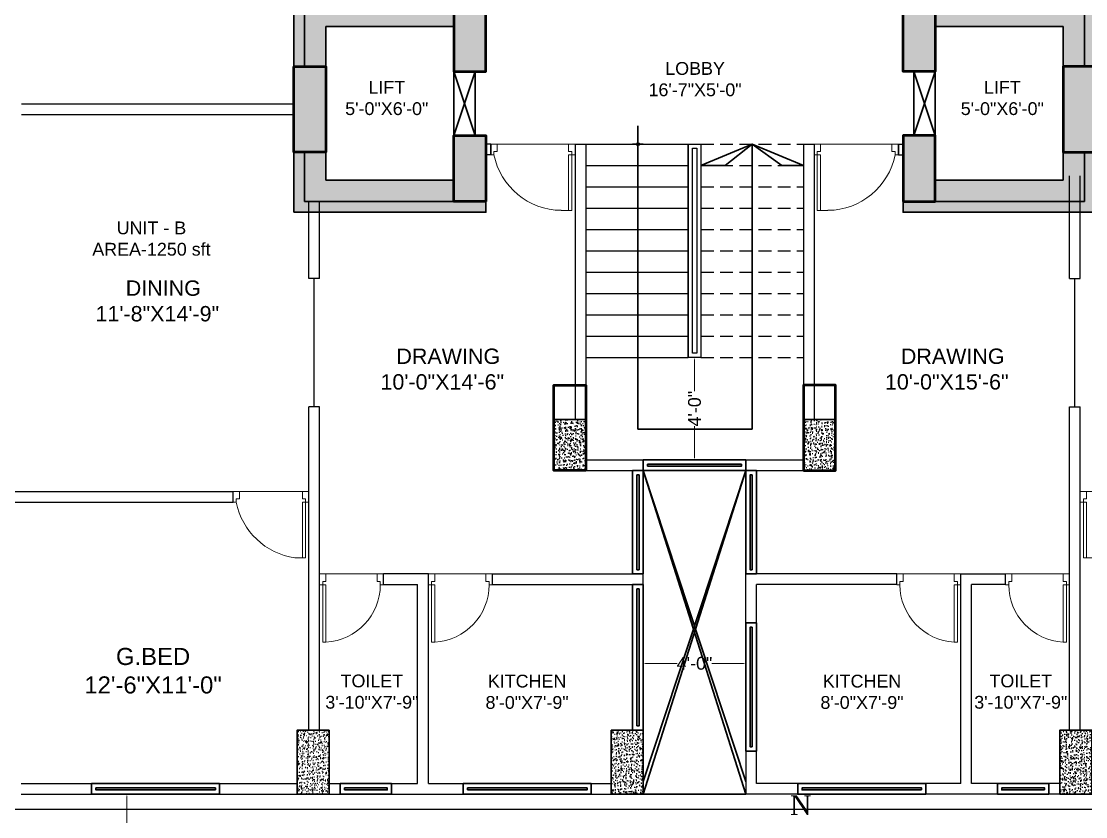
# Model space of a CAD drawing. Header units: inches. Extents: x -3571 to 5466, y -4496 to 5188.
# Drawn here: x 1266.2 to 1764.9, y 1684.4 to 2057 of the extents above; entities that cross this region are included whole.
import ezdxf

# ---------------------------------------------------------------- set-up
doc = ezdxf.new("R2010")
doc.units = ezdxf.units.IN
doc.header["$MEASUREMENT"] = 0
doc.linetypes.add('DASHED', pattern=[0.75, 0.5, -0.25])
for name, color, linetype, lineweight in [('CLOUMN', 10, 'Continuous', 30), ('COLUMN', 1, 'Continuous', 50), ('DOOR', 13, 'Continuous', 20), ('P.Text', 6, 'Continuous', 5), ('text', 7, 'Continuous', 5), ('wall', 250, 'Continuous', 30), ('WALL (I)', 7, 'Continuous', 30), ('WALL 0.30', 3, 'Continuous', 30), ('WIN', 132, 'Continuous', 9)]:
    doc.layers.add(name, color=color, linetype=linetype, lineweight=lineweight)
doc.layers.add('HATCH LIGHT', color=7, linetype='Continuous', lineweight=25, true_color=0x939c9f)
doc.styles.add('1-2', font='arial.ttf')
doc.styles.add('a', font='times.ttf', dxfattribs={"height": 1})
doc.styles.add('arial narrow', font='ARIALN.TTF')
doc.styles.add('DIM', font='arial.ttf', dxfattribs={"width": 0.9, "height": 7})
doc.linetypes.add('ZIGZAG', pattern='A,0.0001,-0.2,[131,ltypeshp.shx,S=0.2,R=0,X=-0.2,Y=0],-0.4,[131,ltypeshp.shx,S=0.2,R=180,X=0.2,Y=0],-0.2', length=0.8001)
doc.dimstyles.new('STANDARD$0', dxfattribs={"dimscale": 0, "dimtxt": 10, "dimasz": 8, "dimexe": 6, "dimexo": 8, "dimgap": 3, "dimtad": 1, "dimdec": 0, "dimzin": 3, "dimdsep": 46, "dimlunit": 4, "dimtxsty": 'DIM', "dimblk": 'DOTSMALL', "dimcen": 0, "dimclrd": 6, "dimclre": 6, "dimclrt": 256, "dimadec": 0, "dimazin": 0, "dimtfac": 1, "dimtdec": 0, "dimtofl": 0, "dimtmove": 2, "dimatfit": 0, "dimldrblk": 'DOTSMALL', "dimfxl": 1, "dimtolj": 1, "dimtzin": 0, "dimarcsym": 0})
pattern_1 = [(50, (-45917.3442, -66499.9745), (3.44284888, -0.30121025), [0.36, -3.96]), (355, (-45917.3442, -66499.9745), (-0.6660064, 3.61052224), [0.288, -3.168]), (100.4514445, (-45917.0573, -66499.9996), (2.77684246, 3.30931196), [0.30595292, -3.36548214]), (46.1842, (-45917.3442, -66499.0145), (5.12275839, -0.79449255), [0.54, -5.94]), (96.6356355, (-45916.9173, -66499.0807), (4.48637734, 4.67576928), [0.45892964, -5.04822605]), (351.184164, (-45917.344, -66499.0145), (4.48637734, 4.67576928), [0.432, -4.752]), (21, (-45916.8642, -66499.2545), (2.86515385, -1.93257068), [0.36, -3.96]), (326, (-45916.8642, -66499.2545), (1.1679136, 3.48072022), [0.288, -3.168]), (71.4514447, (-45916.6255, -66499.4155), (4.03306741, 1.54814953), [0.30595291, -3.36548214]), (37.5, (-45917.3442, -66499.9745), (0.058367306, 1.597890498), [0, -3.1296, 0, -3.216, 0, -3.18]), (7.5, (-45917.3442, -66499.9745), (1.26273378, 1.893176217), [0, -1.8336, 0, -3.0576, 0, -1.212]), (327.5, (-45918.4146, -66499.9745), (2.562347694, -0.108263384), [0, -1.2, 0, -3.744, 0, -4.968]), (317.5, (-45918.8946, -66499.9745), (2.79929361, 0.480503915), [0, -1.56, 0, -2.4864, 0, -3.528])]

# ---------------------------------------------------------------- blocks, each defined once
blk = doc.blocks.new('*D44')
at = {"layer": 'Defpoints', "color": 0, "ltscale": 2}
for p in [(1315.67, 1694.89), (1315.67, 1694.89), (1315.67, 1634.63)]:
    blk.add_point(p, dxfattribs=at)
at = {"layer": 'wall', "color": 7, "lineweight": 15, "ltscale": 2}
for p, q in [((1315.67, 1693.89), (1315.67, 1680.8)), ((1315.67, 1635.63), (1315.67, 1648.72))]:
    blk.add_line(p, q, dxfattribs=at)
at = {"layer": 'wall', "color": 7, "ltscale": 2}
for points in [[(1315.5, 1693.89), (1315.83, 1693.89), (1315.67, 1694.89)], [(1315.5, 1635.63), (1315.83, 1635.63), (1315.67, 1634.63)]]:
    blk.add_solid(points, dxfattribs=at)
at = {"layer": 'wall', "color": 7, "lineweight": 25, "ltscale": 2, "insert": (1315.67, 1664.76), "char_height": 12, "attachment_point": 5, "rotation": 90, "style": '1-2'}
blk.add_mtext('\\A1;5\'-0"', dxfattribs=at)
blk = doc.blocks.new('*D55')
at = {"layer": 'Defpoints', "color": 0, "ltscale": 2}
for p in [(1557.61, 1756.2), (1605.61, 1756.2), (1605.61, 1756.2)]:
    blk.add_point(p, dxfattribs=at)
at = {"layer": 'wall', "color": 7, "lineweight": 15, "ltscale": 2}
for p, q in [((1557.61, 1756.2), (1557.61, 1756.2)), ((1558.61, 1756.2), (1573.42, 1756.2)), ((1604.61, 1756.2), (1589.79, 1756.2))]:
    blk.add_line(p, q, dxfattribs=at)
at = {"layer": 'wall', "color": 7, "ltscale": 2}
for points in [[(1558.61, 1756.37), (1558.61, 1756.04), (1557.61, 1756.2)], [(1604.61, 1756.37), (1604.61, 1756.04), (1605.61, 1756.2)]]:
    blk.add_solid(points, dxfattribs=at)
at = {"layer": 'wall', "color": 7, "lineweight": 25, "ltscale": 2, "insert": (1581.61, 1756.2), "char_height": 6, "attachment_point": 5, "style": '1-2'}
blk.add_mtext('\\A1;4\'-0"', dxfattribs=at)
blk = doc.blocks.new('d40')
at = {"layer": 'DOOR'}
for p, q in [((66129.59, 28438.54), (66124.59, 28438.54)), ((66128.09, 28412.47), (66128.09, 28438.54)), ((66129.59, 28412.47), (66129.59, 28438.54)), ((66091.59, 28412.47), (66093.09, 28412.47)), ((66128.09, 28412.47), (66129.59, 28412.47)), ((66131.09, 28412.47), (66129.59, 28412.47)), ((66091.59, 28407.47), (66094.59, 28407.47)), ((66093.09, 28410.97), (66094.59, 28410.97)), ((66129.59, 28410.97), (66128.09, 28410.97)), ((66131.09, 28407.47), (66128.09, 28407.47))]:
    blk.add_line(p, q, dxfattribs=at)
for points in [[(66093.09, 28410.97), (66093.09, 28412.47)], [(66129.59, 28410.97), (66129.59, 28412.47)], [(66094.59, 28407.47), (66094.59, 28410.97)], [(66128.09, 28407.47), (66128.09, 28410.97)]]:
    blk.add_lwpolyline(points, dxfattribs=at)
blk.add_arc((66124.92, 28406.07), 32.47, 90.5874, 168.6309, dxfattribs=at)
blk = doc.blocks.new('*D87')
at = {"layer": 'Defpoints', "color": 0, "ltscale": 2}
for p in [(1581.61, 1899.52), (1581.61, 1851.52), (1581.61, 1851.52)]:
    blk.add_point(p, dxfattribs=at)
at = {"layer": 'wall', "color": 7, "lineweight": 15, "ltscale": 2}
for p, q in [((1581.61, 1899.52), (1581.61, 1899.52)), ((1581.61, 1898.52), (1581.61, 1883.71)), ((1581.61, 1852.52), (1581.61, 1867.34)), ((1581.61, 1851.52), (1581.61, 1851.52))]:
    blk.add_line(p, q, dxfattribs=at)
at = {"layer": 'wall', "color": 7, "ltscale": 2}
for points in [[(1581.44, 1898.52), (1581.77, 1898.52), (1581.61, 1899.52)], [(1581.44, 1852.52), (1581.77, 1852.52), (1581.61, 1851.52)]]:
    blk.add_solid(points, dxfattribs=at)
at = {"layer": 'wall', "color": 7, "lineweight": 25, "ltscale": 2, "insert": (1581.61, 1875.52), "char_height": 6, "attachment_point": 5, "rotation": 90, "style": '1-2'}
blk.add_mtext('\\A1;4\'-0"', dxfattribs=at)
blk = doc.blocks.new('d 36')
at = {"layer": 'DOOR'}
for p, q in [((114513.84, 20341.86), (114508.84, 20341.86)), ((114512.34, 20315.79), (114512.34, 20341.86)), ((114513.84, 20315.79), (114513.84, 20341.86)), ((114479.84, 20315.79), (114481.34, 20315.79)), ((114481.34, 20314.29), (114482.84, 20314.29)), ((114512.34, 20315.79), (114513.84, 20315.79)), ((114513.84, 20314.29), (114512.34, 20314.29)), ((114515.34, 20315.79), (114513.84, 20315.79)), ((114479.84, 20310.79), (114482.84, 20310.79)), ((114482.84, 20310.79), (114512.34, 20310.79)), ((114515.34, 20310.79), (114512.34, 20310.79))]:
    blk.add_line(p, q, dxfattribs=at)
for points in [[(114481.34, 20314.29), (114481.34, 20315.79)], [(114482.84, 20310.79), (114482.84, 20314.29)], [(114512.34, 20310.79), (114512.34, 20314.29)], [(114513.84, 20314.29), (114513.84, 20315.79)]]:
    blk.add_lwpolyline(points, dxfattribs=at)
blk.add_arc((114513.35, 20309.56), 32.61, 97.9478, 168.9886, dxfattribs=at)
blk = doc.blocks.new('D2')
at = {"layer": 'DOOR', "linetype": 'ByBlock'}
for p, q in [((-5, 0), (-5, -1.5)), ((0, 0), (0, -3)), ((-3.5, -1.5), (-3.5, -3)), ((-31.96, -27), (-31.96, -28.5)), ((-5, -27), (-31.96, -27)), ((-5, -28.5), (-31.96, -28.5)), ((-5, -27), (-5, -28.5)), ((-5, -30), (-5, -28.5)), ((-3.5, -28.5), (-3.5, -27)), ((0, -30), (0, -27))]:
    blk.add_line(p, q, dxfattribs=at)
for points in [[(-3.5, -1.5), (-5, -1.5)], [(0, -3), (-3.5, -3)], [(-3.5, -28.5), (-5, -28.5)], [(0, -27), (-3.5, -27)]]:
    blk.add_lwpolyline(points, dxfattribs=at)
blk.add_arc((-5, -28.5), 27, 90, 176.8153, dxfattribs=at)
blk = doc.blocks.new('DOOOO')
at = {"layer": 'DOOR'}
blk.add_line((103921.78, 4820.01), (103945.78, 4820.01), dxfattribs=at)
at = {"layer": 'DOOR', "rotation": 270}
blk.add_blockref('D2', (103948.78, 4820.01), dxfattribs=at)
blk = doc.blocks.new('*D60')
at = {"layer": 'Defpoints', "color": 0, "ltscale": 2}
for p in [(1557.61, 1756.2), (1605.61, 1756.2), (1605.61, 1756.2)]:
    blk.add_point(p, dxfattribs=at)
at = {"layer": 'wall', "color": 7, "lineweight": 15, "ltscale": 2}
for p, q in [((1557.61, 1756.2), (1557.61, 1756.2)), ((1558.61, 1756.2), (1573.42, 1756.2)), ((1604.61, 1756.2), (1589.79, 1756.2))]:
    blk.add_line(p, q, dxfattribs=at)
at = {"layer": 'wall', "color": 7, "ltscale": 2}
for points in [[(1558.61, 1756.37), (1558.61, 1756.04), (1557.61, 1756.2)], [(1604.61, 1756.37), (1604.61, 1756.04), (1605.61, 1756.2)]]:
    blk.add_solid(points, dxfattribs=at)
at = {"layer": 'wall', "color": 7, "lineweight": 25, "ltscale": 2, "insert": (1581.61, 1756.2), "char_height": 6, "attachment_point": 5, "style": '1-2'}
blk.add_mtext('\\A1;4\'-0"', dxfattribs=at)
blk = doc.blocks.new('*D93')
at = {"layer": 'Defpoints', "color": 0, "ltscale": 2}
for p in [(1581.61, 1899.52), (1581.61, 1851.52), (1581.61, 1851.52)]:
    blk.add_point(p, dxfattribs=at)
at = {"layer": 'wall', "color": 7, "lineweight": 15, "ltscale": 2}
for p, q in [((1581.61, 1899.52), (1581.61, 1899.52)), ((1581.61, 1898.52), (1581.61, 1883.71)), ((1581.61, 1852.52), (1581.61, 1867.34)), ((1581.61, 1851.52), (1581.61, 1851.52))]:
    blk.add_line(p, q, dxfattribs=at)
at = {"layer": 'wall', "color": 7, "ltscale": 2}
for points in [[(1581.44, 1898.52), (1581.77, 1898.52), (1581.61, 1899.52)], [(1581.44, 1852.52), (1581.77, 1852.52), (1581.61, 1851.52)]]:
    blk.add_solid(points, dxfattribs=at)
at = {"layer": 'wall', "color": 7, "lineweight": 25, "ltscale": 2, "insert": (1581.61, 1875.52), "char_height": 6, "attachment_point": 5, "rotation": 90, "style": '1-2'}
blk.add_mtext('\\A1;4\'-0"', dxfattribs=at)

msp = doc.modelspace()

# ---------------------------------------------------------------- hatches: boundary and pattern name
at = {"layer": 'HATCH LIGHT', "linetype": 'Continuous'}
h = msp.add_hatch(dxfattribs=at)
h.set_pattern_fill('AR-CONC,_O', color=256, scale=0.48)
h.set_pattern_definition([(50, (-45917.3442, -66499.9745), (3.44284888, -0.30121025), [0.36, -3.96]), (355, (-45917.3442, -66499.9745), (-0.6660064, 3.61052224), [0.288, -3.168]), (100.4514445, (-45917.0573, -66499.9996), (2.77684246, 3.30931196), [0.30595292, -3.36548214]), (46.1842, (-45917.3442, -66499.0145), (5.12275839, -0.79449255), [0.54, -5.94]), (96.6356355, (-45916.9173, -66499.0807), (4.48637734, 4.67576928), [0.45892964, -5.04822605]), (351.184164, (-45917.344, -66499.0145), (4.48637734, 4.67576928), [0.432, -4.752]), (21, (-45916.8642, -66499.2545), (2.86515385, -1.93257068), [0.36, -3.96]), (326, (-45916.8642, -66499.2545), (1.1679136, 3.48072022), [0.288, -3.168]), (71.4514447, (-45916.6255, -66499.4155), (4.03306741, 1.54814953), [0.30595291, -3.36548214]), (37.5, (-45917.3442, -66499.9745), (0.058367306, 1.597890498), [0, -3.1296, 0, -3.216, 0, -3.18]), (7.5, (-45917.3442, -66499.9745), (1.26273378, 1.893176217), [0, -1.8336, 0, -3.0576, 0, -1.212]), (327.5, (-45918.4146, -66499.9745), (2.562347694, -0.108263384), [0, -1.2, 0, -3.744, 0, -4.968]), (317.5, (-45918.8946, -66499.9745), (2.79929361, 0.480503915), [0, -1.56, 0, -2.4864, 0, -3.528])])
h.paths.add_polyline_path([(1468.88326, 2054.52725), (1468.88326, 2033.52455), (1483.88326, 2033.52455), (1483.88326, 2069.52725), (1468.88326, 2069.52725), (1393.88326, 2069.52725), (1393.88326, 1967.52725), (1468.88326, 1967.52725), (1483.88326, 1967.52725), (1483.88326, 2003.52455), (1468.88326, 2003.52455), (1468.88326, 1982.52725), (1408.88326, 1982.52725), (1408.88326, 2054.52725)])
h = msp.add_hatch(dxfattribs=at)
h.set_pattern_fill('AR-CONC,_O', color=256, scale=0.48)
h.set_pattern_definition([(130, (49080.5607, -66499.9745), (-3.44284888, -0.30121025), [0.36, -3.96]), (185, (49080.5607, -66499.9745), (0.6660064, 3.61052224), [0.288, -3.168]), (79.5485555, (49080.2738, -66499.9996), (-2.77684246, 3.30931196), [0.30595292, -3.36548214]), (133.8158, (49080.5607, -66499.0145), (-5.12275839, -0.79449255), [0.54, -5.94]), (83.3643645, (49080.134, -66499.0807), (-4.48637734, 4.67576928), [0.45892964, -5.04822605]), (188.815836, (49080.5607, -66499.0145), (-4.48637734, 4.67576928), [0.432, -4.752]), (159, (49080.0807, -66499.2545), (-2.86515385, -1.93257068), [0.36, -3.96]), (214, (49080.0807, -66499.2545), (-1.1679136, 3.48072022), [0.288, -3.168]), (108.5485553, (49079.842, -66499.4155), (-4.03306741, 1.54814953), [0.30595291, -3.36548214]), (142.5, (49080.5607, -66499.9745), (-0.058367306, 1.597890498), [0, -3.1296, 0, -3.216, 0, -3.18]), (172.5, (49080.5607, -66499.9745), (-1.26273378, 1.893176217), [0, -1.8336, 0, -3.0576, 0, -1.212]), (212.5, (49081.631, -66499.9745), (-2.562347694, -0.108263384), [0, -1.2, 0, -3.744, 0, -4.968]), (222.5, (49082.111, -66499.9745), (-2.79929361, 0.480503915), [0, -1.56, 0, -2.4864, 0, -3.528])])
h.paths.add_polyline_path([(1754.33315, 2054.52725), (1754.33315, 1982.52725), (1694.33315, 1982.52725), (1694.33315, 2003.52455), (1679.33315, 2003.52455), (1679.33315, 1967.52725), (1694.33315, 1967.52725), (1769.33315, 1967.52725), (1769.33315, 2069.52725), (1694.33315, 2069.52725), (1679.33315, 2069.52725), (1679.33315, 2033.52455), (1694.33315, 2033.52455), (1694.33315, 2054.52725)])
h = msp.add_hatch(dxfattribs=at)
h.set_pattern_fill('AR-CONC,_O', color=256, scale=0.48)
h.set_pattern_definition(pattern_1)
h.paths.add_polyline_path([(1530.60821, 1846.52725), (1515.60821, 1846.52725), (1515.60821, 1870.52725), (1530.60821, 1870.52725)])
h = msp.add_hatch(dxfattribs=at)
h.set_pattern_fill('AR-CONC,_O', color=256, scale=0.48)
h.set_pattern_definition(pattern_1)
h.paths.add_polyline_path([(1632.60821, 1846.52725), (1647.60821, 1846.52725), (1647.60821, 1870.52725), (1632.60821, 1870.52725)])
h = msp.add_hatch(dxfattribs=at)
h.set_pattern_fill('AR-CONC,_O', color=256, scale=0.48)
h.set_pattern_definition(pattern_1)
h.paths.add_polyline_path([(1410.38326, 1694.89038), (1395.38326, 1694.89038), (1395.38326, 1724.89038), (1410.38326, 1724.89038)])
h = msp.add_hatch(dxfattribs=at)
h.set_pattern_fill('AR-CONC,_O', color=256, scale=0.48)
h.set_pattern_definition(pattern_1)
h.paths.add_polyline_path([(1542.60821, 1694.89038), (1557.60821, 1694.89038), (1557.60821, 1724.89038), (1542.60821, 1724.89038)])
h = msp.add_hatch(dxfattribs=at)
h.set_pattern_fill('AR-CONC,_O', color=256, scale=0.48)
h.set_pattern_definition(pattern_1)
h.paths.add_polyline_path([(1752.83315, 1694.89038), (1767.83315, 1694.89038), (1767.83315, 1724.89038), (1752.83315, 1724.89038)])

# ---------------------------------------------------------------- linework, layer by layer
at = {"color": 0, "lineweight": 25, "ltscale": 2}
for p, q in [((1266.33391, 2018.27736), (1393.88326, 2018.27736)), ((1266.33391, 2018.27736), (1393.88326, 2018.27736)), ((1393.88326, 2013.27736), (1266.33391, 2013.27736)), ((1393.88326, 2013.27736), (1266.33391, 2013.27736)), ((1486.10821, 1999.52455), (1483.88326, 1999.52455)), ((1486.10821, 1999.52455), (1483.88326, 1999.52455)), ((1525.60821, 1999.52455), (1530.60821, 1999.52455)), ((1525.60821, 1999.52455), (1525.60821, 1886.52455)), ((1525.60821, 1999.52455), (1530.60821, 1999.52455)), ((1525.60821, 1999.52455), (1525.60821, 1870.52725)), ((1530.60821, 1999.52455), (1578.60821, 1999.52455)), ((1530.60821, 1999.52455), (1530.60821, 1886.52455)), ((1530.60821, 1999.52455), (1578.60821, 1999.52455)), ((1530.60821, 1999.52455), (1530.60821, 1870.52725)), ((1557.60821, 1999.52455), (1552.60821, 1999.52455)), ((1557.60821, 1999.52455), (1552.60821, 1999.52455)), ((1632.60821, 1999.52455), (1637.60821, 1999.52455)), ((1632.60821, 1999.52455), (1632.60821, 1886.52455)), ((1632.60821, 1999.52455), (1637.60821, 1999.52455)), ((1632.60821, 1999.52455), (1632.60821, 1870.52725)), ((1637.60821, 1999.52455), (1637.60821, 1886.52455)), ((1637.60821, 1999.52455), (1637.60821, 1870.52725)), ((1677.10821, 1999.52455), (1679.33315, 1999.52455)), ((1677.10821, 1999.52455), (1679.33315, 1999.52455)), ((1486.10821, 1994.52455), (1483.88326, 1994.52455)), ((1486.10821, 1994.52455), (1483.88326, 1994.52455)), ((1677.10821, 1994.52455), (1679.33315, 1994.52455)), ((1677.10821, 1994.52455), (1679.33315, 1994.52455)), ((1530.60821, 1989.52455), (1578.60821, 1989.52455)), ((1530.60821, 1989.52455), (1578.60821, 1989.52455)), ((1757.33315, 1936.45084), (1757.33315, 1984.58305)), ((1762.33315, 1936.45084), (1762.33315, 1984.58305)), ((1530.60821, 1979.52455), (1578.60821, 1979.52455)), ((1530.60821, 1979.52455), (1578.60821, 1979.52455)), ((1757.33315, 1936.45084), (1757.33315, 1979.54908)), ((1762.33315, 1936.45084), (1762.33407, 1979.55)), ((1400.88326, 1936.45084), (1400.88326, 1972.52455)), ((1405.88326, 1936.45084), (1405.88326, 1972.52455)), ((1400.88326, 1936.45084), (1400.88326, 1967.52725)), ((1405.88326, 1936.45084), (1405.88326, 1967.52725)), ((1530.60821, 1969.52455), (1578.60821, 1969.52455)), ((1530.60821, 1969.52455), (1578.60821, 1969.52455)), ((1530.60821, 1959.52455), (1578.60821, 1959.52455)), ((1530.60821, 1959.52455), (1578.60821, 1959.52455)), ((1530.60821, 1949.52455), (1578.60821, 1949.52455)), ((1530.60821, 1949.52455), (1578.60821, 1949.52455)), ((1405.88326, 1936.45084), (1400.88326, 1936.45084)), ((1405.88326, 1936.45084), (1400.88326, 1936.45084)), ((1530.60821, 1939.52455), (1578.60821, 1939.52455)), ((1530.60821, 1939.52455), (1578.60821, 1939.52455)), ((1757.33315, 1936.45084), (1762.33315, 1936.45084)), ((1757.33315, 1936.45084), (1762.33315, 1936.45084)), ((1530.60821, 1929.52455), (1578.60821, 1929.52455)), ((1530.60821, 1929.52455), (1578.60821, 1929.52455)), ((1530.60821, 1919.52455), (1578.60821, 1919.52455)), ((1530.60821, 1919.52455), (1578.60821, 1919.52455)), ((1530.60821, 1909.52455), (1578.60821, 1909.52455)), ((1530.60821, 1909.52455), (1578.60821, 1909.52455)), ((1530.60821, 1899.52455), (1578.60821, 1899.52455)), ((1530.60821, 1899.52455), (1578.60821, 1899.52455)), ((1400.88326, 1734.88768), (1400.88326, 1876.45084)), ((1405.88326, 1876.45084), (1400.88326, 1876.45084)), ((1400.88326, 1724.89038), (1400.88326, 1876.45084)), ((1405.88326, 1876.45084), (1400.88326, 1876.45084)), ((1405.88326, 1734.88768), (1405.88326, 1876.45084)), ((1405.88326, 1724.89038), (1405.88326, 1876.45084)), ((1757.33315, 1734.88768), (1757.33315, 1876.45084)), ((1757.33315, 1876.45084), (1762.33315, 1876.45084)), ((1757.33315, 1724.89038), (1757.33315, 1876.45084)), ((1757.33315, 1876.45084), (1762.33315, 1876.45084)), ((1762.33315, 1734.88768), (1762.33315, 1876.45084)), ((1762.33315, 1724.89038), (1762.33315, 1876.45084)), ((1530.60821, 1851.52455), (1557.60821, 1851.52455)), ((1530.60821, 1851.52455), (1557.60821, 1851.52455)), ((1605.60821, 1851.52455), (1632.60821, 1851.52455)), ((1605.60821, 1851.52455), (1632.60821, 1851.52455)), ((1530.60821, 1846.52455), (1557.60821, 1846.52455)), ((1530.60821, 1846.52455), (1557.60821, 1846.52455)), ((1605.60821, 1846.52455), (1632.60821, 1846.52455)), ((1605.60821, 1846.52455), (1632.60821, 1846.52455)), ((1252.33392, 1836.76022), (1365.38326, 1836.76022)), ((1252.33392, 1836.76022), (1365.38326, 1836.76022)), ((1365.38326, 1831.76022), (1365.38326, 1836.76022)), ((1365.38326, 1831.76022), (1365.38326, 1836.76022)), ((1257.33391, 1831.76022), (1365.38326, 1831.76022)), ((1257.33391, 1831.76022), (1365.38326, 1831.76022)), ((1435.88326, 1793.08843), (1435.88326, 1798.08633)), ((1456.88326, 1798.08633), (1435.88326, 1798.08633)), ((1435.88326, 1793.08843), (1435.88326, 1798.08633)), ((1456.88326, 1798.08633), (1435.88326, 1798.08633)), ((1456.88326, 1699.88768), (1456.88326, 1798.08531)), ((1456.88326, 1699.88768), (1456.88326, 1798.08531)), ((1486.88326, 1793.08622), (1486.88326, 1798.08531)), ((1486.88326, 1798.08531), (1557.60821, 1798.08188)), ((1486.88326, 1793.08622), (1486.88326, 1798.08531)), ((1486.88326, 1798.08531), (1557.60821, 1798.08188)), ((1557.60816, 1793.09202), (1557.60816, 1798.08128)), ((1557.60816, 1793.09202), (1557.60816, 1798.08128)), ((1605.60821, 1775.15007), (1605.60789, 1798.08103)), ((1605.60821, 1775.15007), (1605.60789, 1798.08103)), ((1676.33315, 1798.08531), (1605.60803, 1798.08188)), ((1676.33315, 1798.08531), (1605.60803, 1798.08188)), ((1676.33315, 1793.08622), (1676.33315, 1798.08531)), ((1676.33315, 1793.08622), (1676.33315, 1798.08531)), ((1706.33315, 1798.08531), (1727.33315, 1798.08633)), ((1706.33315, 1798.08531), (1727.33315, 1798.08633)), ((1706.33315, 1699.88768), (1706.33315, 1798.08531)), ((1706.33315, 1699.88768), (1706.33315, 1798.08531)), ((1727.33315, 1793.08843), (1727.33315, 1798.08633)), ((1727.33315, 1793.08843), (1727.33315, 1798.08633)), ((1435.88326, 1793.08843), (1451.88326, 1793.08807)), ((1435.88326, 1793.08843), (1451.88326, 1793.08807)), ((1451.88326, 1699.88768), (1451.88326, 1793.08803)), ((1451.88326, 1699.88768), (1451.88326, 1793.08803)), ((1486.88326, 1793.08529), (1552.60821, 1793.08571)), ((1486.88326, 1793.08529), (1552.60821, 1793.08571)), ((1676.33315, 1793.08622), (1610.60802, 1793.08571)), ((1676.33315, 1793.08622), (1610.60802, 1793.08571)), ((1610.60821, 1775.15007), (1610.60802, 1793.08571)), ((1610.60821, 1775.15007), (1610.60802, 1793.08571)), ((1727.33315, 1793.08843), (1711.33315, 1793.08807)), ((1727.33315, 1793.08843), (1711.33315, 1793.08807)), ((1711.33315, 1699.88768), (1711.33315, 1793.08803)), ((1711.33315, 1699.88768), (1711.33315, 1793.08803)), ((1605.60821, 1715.15007), (1605.60821, 1694.89262)), ((1605.60821, 1715.15007), (1605.60821, 1694.89262)), ((1610.60821, 1699.88768), (1610.60821, 1715.15007)), ((1610.60821, 1699.88768), (1610.60821, 1715.15007)), ((1266.1674, 1699.8922), (1299.10859, 1699.89165)), ((1266.1674, 1699.8922), (1299.10859, 1699.89165)), ((1276.83377, 1699.89202), (1299.10859, 1699.89165)), ((1276.83377, 1699.89202), (1299.10859, 1699.89165)), ((1359.10859, 1699.89009), (1395.38326, 1699.889)), ((1359.10859, 1699.89009), (1395.38326, 1699.889)), ((1410.38326, 1699.88768), (1415.63369, 1699.88768)), ((1410.38326, 1699.88768), (1415.63369, 1699.88768)), ((1439.63369, 1699.88768), (1451.88326, 1699.88768)), ((1439.63369, 1699.88768), (1451.88326, 1699.88768)), ((1456.88326, 1699.88768), (1473.24574, 1699.88768)), ((1456.88326, 1699.88768), (1473.24574, 1699.88768)), ((1533.24574, 1699.88768), (1542.60821, 1699.88768)), ((1533.24574, 1699.88768), (1542.60821, 1699.88768)), ((1629.97068, 1699.88768), (1610.60821, 1699.88768)), ((1629.97068, 1699.88768), (1610.60821, 1699.88768)), ((1706.33315, 1699.88768), (1689.97068, 1699.88768)), ((1706.33315, 1699.88768), (1689.97068, 1699.88768)), ((1723.58272, 1699.88768), (1711.33315, 1699.88768)), ((1723.58272, 1699.88768), (1711.33315, 1699.88768)), ((1752.83315, 1699.88768), (1747.58272, 1699.88768)), ((1752.83315, 1699.88768), (1747.58272, 1699.88768)), ((1266.1674, 1694.89252), (1299.10859, 1694.89159)), ((1266.1674, 1694.89252), (1299.10859, 1694.89159)), ((1276.83377, 1694.89222), (1299.10859, 1694.89159)), ((1276.83377, 1694.89222), (1299.10859, 1694.89159)), ((1359.10859, 1694.88989), (1395.38326, 1694.88887)), ((1359.10859, 1694.88989), (1395.38326, 1694.88887)), ((1410.38326, 1694.88768), (1415.63369, 1694.88786)), ((1410.38326, 1694.88768), (1415.63369, 1694.88786)), ((1439.63369, 1694.88866), (1473.24574, 1694.88979)), ((1439.63369, 1694.88866), (1473.24574, 1694.88979)), ((1533.24574, 1694.8918), (1542.60821, 1694.89212)), ((1533.24574, 1694.8918), (1542.60821, 1694.89212)), ((1629.97068, 1694.8918), (1605.60821, 1694.89262)), ((1629.97068, 1694.8918), (1605.60821, 1694.89262)), ((1723.58272, 1694.88866), (1689.97068, 1694.88979)), ((1723.58272, 1694.88866), (1689.97068, 1694.88979)), ((1752.83315, 1694.88768), (1747.58272, 1694.88786)), ((1752.83315, 1694.88768), (1747.58272, 1694.88786))]:
    msp.add_line(p, q, dxfattribs=at)
at = {"color": 1, "lineweight": 25, "ltscale": 2}
for p, q in [((1578.60821, 1999.52455), (1578.60821, 1899.52455)), ((1578.60821, 1999.52455), (1578.60821, 1899.52455)), ((1584.60821, 1999.52455), (1584.60821, 1899.52455)), ((1584.60821, 1999.52455), (1584.60821, 1899.52455))]:
    msp.add_line(p, q, dxfattribs=at)
at = {"color": 0, "linetype": 'DASHED', "ltscale": 12}
for p, q in [((1584.60821, 1999.52455), (1632.60821, 1999.52455)), ((1584.60821, 1999.52455), (1632.60821, 1999.52455)), ((1584.60821, 1989.52455), (1632.60821, 1989.52455)), ((1584.60821, 1989.52455), (1632.60821, 1989.52455)), ((1584.60821, 1979.52455), (1632.60821, 1979.52455)), ((1584.60821, 1979.52455), (1632.60821, 1979.52455)), ((1584.60821, 1969.52455), (1632.60821, 1969.52455)), ((1584.60821, 1969.52455), (1632.60821, 1969.52455)), ((1584.60821, 1959.52455), (1632.60821, 1959.52455)), ((1584.60821, 1959.52455), (1632.60821, 1959.52455)), ((1584.60821, 1949.52455), (1632.60821, 1949.52455)), ((1584.60821, 1949.52455), (1632.60821, 1949.52455)), ((1584.60821, 1939.52455), (1632.60821, 1939.52455)), ((1584.60821, 1939.52455), (1632.60821, 1939.52455)), ((1584.60821, 1929.52455), (1632.60821, 1929.52455)), ((1584.60821, 1929.52455), (1632.60821, 1929.52455)), ((1584.60821, 1919.52455), (1632.60821, 1919.52455)), ((1584.60821, 1919.52455), (1632.60821, 1919.52455)), ((1584.60821, 1909.52455), (1632.60821, 1909.52455)), ((1584.60821, 1909.52455), (1632.60821, 1909.52455)), ((1584.60821, 1899.52455), (1632.60821, 1899.52455)), ((1584.60821, 1899.52455), (1632.60821, 1899.52455))]:
    msp.add_line(p, q, dxfattribs=at)
at = {"color": 3, "linetype": 'ZIGZAG', "lineweight": 25, "ltscale": 8}
for p, q in [((1403.38326, 1876.45084), (1403.38326, 1936.45084)), ((1403.38326, 1876.45084), (1403.38326, 1936.45084)), ((1759.83315, 1876.45084), (1759.83315, 1936.45084)), ((1759.83315, 1876.45084), (1759.83315, 1936.45084))]:
    msp.add_line(p, q, dxfattribs=at)
at = {"color": 0, "lineweight": 25, "ltscale": 2}
for points in [[(1955.20292, 2356.56587), (979.20425, 2356.56394), (882.93868, 1687.89038), (2414.74858, 1687.89038), (2380.538, 2356.5756), (1970.20292, 2356.5661)], [(882.93868, 1687.89038), (2414.74858, 1687.89038), (2428.30084, 1438.67453), (2290.54303, 1410.99947), (2327.78191, 1098.9555), (2298.86703, 1098.23105), (2311.45936, 997.56797), (1010.54259, 997.56798), (1070.48167, 1259.76613), (825.7232, 1290.46344), (882.93868, 1687.89038)]]:
    msp.add_lwpolyline(points, dxfattribs=at)
for points in [[(1486.10821, 1994.52455), (1486.10821, 1994.52455), (1486.10821, 1999.52455), (1486.10821, 1999.52455)], [(1486.10821, 1994.52455), (1486.10821, 1994.52455), (1486.10821, 1999.52455), (1486.10821, 1999.52455)], [(1677.10821, 1994.52455), (1677.10821, 1994.52455), (1677.10821, 1999.52455), (1677.10821, 1999.52455)], [(1677.10821, 1994.52455), (1677.10821, 1994.52455), (1677.10821, 1999.52455), (1677.10821, 1999.52455)]]:
    msp.add_lwpolyline(points, close=True, dxfattribs=at)
at = {"color": 1, "lineweight": 25, "ltscale": 2}
for points in [[(1578.60821, 1999.52455), (1584.60821, 1999.52455), (1584.60821, 1899.52455), (1578.60821, 1899.52455)], [(1578.60821, 1999.52455), (1584.60821, 1999.52455), (1584.60821, 1899.52455), (1578.60821, 1899.52455)], [(1580.60821, 1997.52455), (1582.60821, 1997.52455), (1582.60821, 1901.52455), (1580.60821, 1901.52455)], [(1580.60821, 1997.52455), (1582.60821, 1997.52455), (1582.60821, 1901.52455), (1580.60821, 1901.52455)]]:
    msp.add_lwpolyline(points, close=True, dxfattribs=at)
at = {"color": 0, "lineweight": 25, "ltscale": 2}
msp.add_circle((1555.10821, 1999.52455), 0.65487, dxfattribs=at)
msp.add_circle((1555.10821, 1999.52455), 0.65487, dxfattribs=at)
at = {"layer": 'CLOUMN', "color": 1, "ltscale": 85}
for p, q in [((1393.88326, 1967.52725), (1393.88326, 2069.52725)), ((1468.88326, 2054.52725), (1408.88326, 2054.52725)), ((1408.88326, 1982.52725), (1408.88326, 2054.52725)), ((1694.33315, 2054.52725), (1754.33315, 2054.52725)), ((1754.33315, 1982.52725), (1754.33315, 2054.52725)), ((1408.88326, 1982.52725), (1468.88326, 1982.52725)), ((1468.88326, 1982.52725), (1408.88326, 1982.52725)), ((1754.33315, 1982.52725), (1694.33315, 1982.52725)), ((1694.33315, 1982.52725), (1754.33315, 1982.52725)), ((1393.88326, 1967.52725), (1468.88326, 1967.52725)), ((1468.88326, 1967.52725), (1393.88326, 1967.52725)), ((1769.33315, 1967.52725), (1694.33315, 1967.52725)), ((1694.33315, 1967.52725), (1769.33315, 1967.52725))]:
    msp.add_line(p, q, dxfattribs=at)
for points in [[(1468.88326, 2054.52725), (1468.88326, 2033.52455), (1483.88326, 2033.52455), (1483.88326, 2069.52725), (1468.88326, 2069.52725)], [(1468.88326, 2069.52725), (1483.88326, 2069.52725), (1483.88326, 2033.52455), (1468.88326, 2033.52455), (1468.88326, 2054.52725)], [(1694.33315, 2054.52725), (1694.33315, 2033.52455), (1679.33315, 2033.52455), (1679.33315, 2069.52725), (1694.33315, 2069.52725)], [(1694.33315, 2069.52725), (1679.33315, 2069.52725), (1679.33315, 2033.52455), (1694.33315, 2033.52455), (1694.33315, 2054.52725)], [(1468.88326, 1982.52725), (1468.88326, 2003.52455), (1483.88326, 2003.52455), (1483.88326, 1967.52725), (1468.88326, 1967.52725)], [(1694.33315, 1982.52725), (1694.33315, 2003.52455), (1679.33315, 2003.52455), (1679.33315, 1967.52725), (1694.33315, 1967.52725)]]:
    msp.add_lwpolyline(points, dxfattribs=at)
for points in [[(1530.60821, 1846.52725), (1515.60821, 1846.52725), (1515.60821, 1870.52725), (1530.60821, 1870.52725)], [(1632.60821, 1846.52725), (1647.60821, 1846.52725), (1647.60821, 1870.52725), (1632.60821, 1870.52725)], [(1410.38326, 1694.89038), (1395.38326, 1694.89038), (1395.38326, 1724.89038), (1410.38326, 1724.89038)], [(1542.60821, 1694.89038), (1557.60821, 1694.89038), (1557.60821, 1724.89038), (1542.60821, 1724.89038)], [(1752.83315, 1694.89038), (1767.83315, 1694.89038), (1767.83315, 1724.89038), (1752.83315, 1724.89038)]]:
    msp.add_lwpolyline(points, close=True, dxfattribs=at)
at = {"layer": 'COLUMN'}
for points in [[(1483.88326, 2064.52455), (1468.88326, 2064.52455), (1468.88326, 2033.52455), (1483.88326, 2033.52455)], [(1679.33315, 2064.52455), (1694.33315, 2064.52455), (1694.33315, 2033.52455), (1679.33315, 2033.52455)], [(1393.88326, 2035.77736), (1408.88326, 2035.77736), (1408.88326, 1995.77736), (1393.88326, 1995.77736)], [(1769.33315, 2035.77736), (1754.33315, 2035.77736), (1754.33315, 1995.77736), (1769.33315, 1995.77736)], [(1483.88326, 1972.52455), (1468.88326, 1972.52455), (1468.88326, 2003.52455), (1483.88326, 2003.52455)], [(1679.33315, 1972.52455), (1694.33315, 1972.52455), (1694.33315, 2003.52455), (1679.33315, 2003.52455)], [(1530.60821, 1846.52455), (1515.60821, 1846.52455), (1515.60821, 1886.52455), (1530.60821, 1886.52455)], [(1632.60821, 1846.52455), (1647.60821, 1846.52455), (1647.60821, 1886.52455), (1632.60821, 1886.52455)]]:
    msp.add_lwpolyline(points, close=True, dxfattribs=at)
at = {"layer": 'DOOR'}
for p, q in [((1522.60821, 1999.52455), (1489.10821, 1999.52455)), ((1489.10821, 1999.52455), (1522.60821, 1999.52455)), ((1489.10821, 1999.52455), (1522.60821, 1999.52455)), ((1522.60821, 1999.52455), (1489.10821, 1999.52455)), ((1522.60821, 1999.52455), (1489.10821, 1999.52455)), ((1489.10821, 1999.52455), (1522.60821, 1999.52455)), ((1489.10821, 1999.52455), (1522.60821, 1999.52455)), ((1522.60821, 1999.52455), (1489.10821, 1999.52455)), ((1640.60821, 1999.52455), (1674.10821, 1999.52455)), ((1674.10821, 1999.52455), (1640.60821, 1999.52455)), ((1674.10821, 1999.52455), (1640.60821, 1999.52455)), ((1640.60821, 1999.52455), (1674.10821, 1999.52455)), ((1640.60821, 1999.52455), (1674.10821, 1999.52455)), ((1674.10821, 1999.52455), (1640.60821, 1999.52455)), ((1674.10821, 1999.52455), (1640.60821, 1999.52455)), ((1640.60821, 1999.52455), (1674.10821, 1999.52455))]:
    msp.add_line(p, q, dxfattribs=at)
at = {"layer": 'P.Text', "lineweight": 30, "ltscale": 15}
for p, q in [((1398.88326, 2035.77736), (1398.88326, 2064.52455)), ((1764.33315, 2035.77736), (1764.33315, 2064.52455)), ((1398.88326, 2035.77736), (1398.88326, 2054.52455)), ((1468.88326, 2054.52455), (1408.88326, 2054.52455)), ((1408.88326, 2035.77736), (1408.88326, 2054.52455)), ((1694.33315, 2054.52455), (1754.33315, 2054.52455)), ((1754.33315, 2035.77736), (1754.33315, 2054.52455)), ((1764.33315, 2035.77736), (1764.33315, 2054.52455)), ((1398.88326, 1982.52455), (1398.88326, 1995.77736)), ((1398.88326, 1972.52455), (1398.88326, 1995.77736)), ((1408.88326, 1982.52455), (1408.88326, 1995.77736)), ((1754.33315, 1982.52455), (1754.33315, 1995.77736)), ((1764.33315, 1982.52455), (1764.33315, 1995.77736)), ((1764.33315, 1972.52455), (1764.33315, 1995.77736)), ((1408.88326, 1982.52455), (1468.88326, 1982.52455)), ((1468.88326, 1982.52455), (1408.88326, 1982.52455)), ((1754.33315, 1982.52455), (1694.33315, 1982.52455)), ((1694.33315, 1982.52455), (1754.33315, 1982.52455)), ((1468.88326, 1972.52455), (1398.88326, 1972.52455)), ((1400.88326, 1972.52455), (1468.88326, 1972.52455)), ((1762.33315, 1972.52455), (1694.33315, 1972.52455)), ((1694.33315, 1972.52455), (1764.33315, 1972.52455))]:
    msp.add_line(p, q, dxfattribs=at)
at = {"layer": 'wall', "color": 5, "ltscale": 85}
for p, q in [((1468.88326, 2003.52455), (1468.88326, 2033.52455)), ((1468.88326, 2003.52455), (1478.88326, 2033.52455)), ((1478.88326, 2003.52455), (1468.88326, 2033.52455)), ((1468.88326, 2003.52455), (1468.88326, 2033.52455)), ((1468.88326, 2003.52455), (1478.88326, 2033.52455)), ((1478.88326, 2003.52455), (1468.88326, 2033.52455)), ((1478.88326, 2003.52455), (1478.88326, 2033.52455)), ((1478.88326, 2003.52455), (1478.88326, 2033.52455)), ((1684.33315, 2003.52455), (1684.33315, 2033.52455)), ((1694.33315, 2003.52455), (1684.33315, 2033.52455)), ((1684.33315, 2003.52455), (1694.33315, 2033.52455)), ((1684.33315, 2003.52455), (1684.33315, 2033.52455)), ((1694.33315, 2003.52455), (1684.33315, 2033.52455)), ((1684.33315, 2003.52455), (1694.33315, 2033.52455)), ((1694.33315, 2003.52455), (1694.33315, 2033.52455)), ((1694.33315, 2003.52455), (1694.33315, 2033.52455)), ((1557.60821, 1700.89177), (1605.60821, 1846.52474)), ((1557.60821, 1694.89038), (1605.60821, 1846.52474)), ((1557.60849, 1846.52371), (1605.60834, 1700.89177)), ((1557.60849, 1846.52371), (1605.60834, 1694.89262)), ((1557.60821, 1694.89262), (1605.60821, 1694.89262)), ((1605.60821, 1694.89262), (1557.60821, 1694.89262)), ((1557.60821, 1694.89262), (1605.60821, 1694.89262)), ((1605.60821, 1694.89262), (1557.60821, 1694.89262))]:
    msp.add_line(p, q, dxfattribs=at)
for points in [[(1468.88326, 2033.52455), (1478.88326, 2033.52455), (1478.88326, 2003.52455), (1468.88326, 2003.52455)], [(1468.88326, 2033.52455), (1478.88326, 2033.52455), (1478.88326, 2003.52455), (1468.88326, 2003.52455)], [(1694.33315, 2033.52455), (1684.33315, 2033.52455), (1684.33315, 2003.52455), (1694.33315, 2003.52455)], [(1694.33315, 2033.52455), (1684.33315, 2033.52455), (1684.33315, 2003.52455), (1694.33315, 2003.52455)], [(1557.60821, 1846.52455), (1605.60821, 1846.52455), (1605.60821, 1851.52455), (1557.60821, 1851.52455)], [(1557.60821, 1846.52455), (1605.60821, 1846.52455), (1605.60821, 1851.52455), (1557.60821, 1851.52455)], [(1557.60816, 1798.08128), (1552.60816, 1798.08128), (1552.60821, 1846.52371), (1557.60821, 1846.52371)], [(1557.60816, 1798.08128), (1552.60816, 1798.08128), (1552.60821, 1846.52371), (1557.60821, 1846.52371)], [(1559.60821, 1848.52455), (1603.60821, 1848.52455), (1603.60821, 1849.52455), (1559.60821, 1849.52455)], [(1559.60821, 1848.52455), (1603.60821, 1848.52455), (1603.60821, 1849.52455), (1559.60821, 1849.52455)], [(1610.60854, 1798.08103), (1605.60854, 1798.08103), (1605.60821, 1846.5245), (1610.60821, 1846.5245)], [(1610.60854, 1798.08103), (1605.60854, 1798.08103), (1605.60821, 1846.5245), (1610.60821, 1846.5245)], [(1555.60817, 1800.08128), (1554.60817, 1800.08128), (1554.6082, 1844.52371), (1555.6082, 1844.52371)], [(1555.60817, 1800.08128), (1554.60817, 1800.08128), (1554.6082, 1844.52371), (1555.6082, 1844.52371)], [(1608.60854, 1800.08103), (1607.60854, 1800.08103), (1607.6082, 1844.5245), (1608.6082, 1844.5245)], [(1608.60854, 1800.08103), (1607.60854, 1800.08103), (1607.6082, 1844.5245), (1608.6082, 1844.5245)], [(1552.60821, 1724.89038), (1557.60821, 1724.89038), (1557.60821, 1793.08571), (1552.60821, 1793.08571)], [(1554.60821, 1726.89038), (1555.60821, 1726.89038), (1555.60821, 1791.08571), (1554.60821, 1791.08571)], [(1610.60821, 1715.15007), (1605.60821, 1715.15007), (1605.60821, 1775.15007), (1610.60821, 1775.15007)], [(1610.60821, 1715.15007), (1605.60821, 1715.15007), (1605.60821, 1775.15007), (1610.60821, 1775.15007)], [(1608.60821, 1717.15007), (1607.60821, 1717.15007), (1607.60821, 1773.15007), (1608.60821, 1773.15007)], [(1608.60821, 1717.15007), (1607.60821, 1717.15007), (1607.60821, 1773.15007), (1608.60821, 1773.15007)], [(1359.10859, 1694.89087), (1359.10859, 1699.89087), (1299.10859, 1699.89087), (1299.10859, 1694.89087)], [(1359.10859, 1694.89087), (1359.10859, 1699.89087), (1299.10859, 1699.89087), (1299.10859, 1694.89087)], [(1357.10859, 1696.89087), (1357.10859, 1697.89087), (1301.10859, 1697.89087), (1301.10859, 1696.89087)], [(1357.10859, 1696.89087), (1357.10859, 1697.89087), (1301.10859, 1697.89087), (1301.10859, 1696.89087)], [(1415.63369, 1694.88826), (1439.63369, 1694.88826), (1439.63369, 1699.88826), (1415.63369, 1699.88826)], [(1415.63369, 1694.88826), (1439.63369, 1694.88826), (1439.63369, 1699.88826), (1415.63369, 1699.88826)], [(1417.63369, 1696.88826), (1437.63369, 1696.88826), (1437.63369, 1697.88826), (1417.63369, 1697.88826)], [(1417.63369, 1696.88826), (1437.63369, 1696.88826), (1437.63369, 1697.88826), (1417.63369, 1697.88826)], [(1473.24574, 1694.88768), (1473.24574, 1699.88768), (1533.24574, 1699.88768), (1533.24574, 1694.88768)], [(1473.24574, 1694.88768), (1473.24574, 1699.88768), (1533.24574, 1699.88768), (1533.24574, 1694.88768)], [(1475.24574, 1696.88768), (1475.24574, 1697.88768), (1531.24574, 1697.88768), (1531.24574, 1696.88768)], [(1475.24574, 1696.88768), (1475.24574, 1697.88768), (1531.24574, 1697.88768), (1531.24574, 1696.88768)], [(1689.97068, 1694.88768), (1689.97068, 1699.88768), (1629.97068, 1699.88768), (1629.97068, 1694.88768)], [(1689.97068, 1694.88768), (1689.97068, 1699.88768), (1629.97068, 1699.88768), (1629.97068, 1694.88768)], [(1687.97068, 1696.88768), (1687.97068, 1697.88768), (1631.97068, 1697.88768), (1631.97068, 1696.88768)], [(1687.97068, 1696.88768), (1687.97068, 1697.88768), (1631.97068, 1697.88768), (1631.97068, 1696.88768)], [(1747.58272, 1694.88826), (1723.58272, 1694.88826), (1723.58272, 1699.88826), (1747.58272, 1699.88826)], [(1747.58272, 1694.88826), (1723.58272, 1694.88826), (1723.58272, 1699.88826), (1747.58272, 1699.88826)], [(1745.58272, 1696.88826), (1725.58272, 1696.88826), (1725.58272, 1697.88826), (1745.58272, 1697.88826)], [(1745.58272, 1696.88826), (1725.58272, 1696.88826), (1725.58272, 1697.88826), (1745.58272, 1697.88826)]]:
    msp.add_lwpolyline(points, close=True, dxfattribs=at)
msp.add_lwpolyline([(1555.10821, 2008.02068), (1555.10821, 1865.95593), (1608.60821, 1865.95593), (1608.60821, 1999.52455), (1584.60821, 1989.52455), (1596.01501, 1989.52455), (1608.60821, 1999.52455), (1632.60821, 1989.52455), (1622.5432, 1989.52455), (1608.60821, 1999.52455)], dxfattribs=at)
msp.add_lwpolyline([(1555.10821, 2008.02068), (1555.10821, 1865.95593), (1608.60821, 1865.95593), (1608.60821, 1999.52455), (1584.60821, 1989.52455), (1596.01501, 1989.52455), (1608.60821, 1999.52455), (1632.60821, 1989.52455), (1622.5432, 1989.52455), (1608.60821, 1999.52455)], dxfattribs=at)

# ---------------------------------------------------------------- block references
at = {"layer": 'wall', "color": 0, "xscale": -1, "rotation": 180}
for p in [(-102512.89227, 6618.09163), (-102512.89227, 6618.09163), (-102461.89227, 6618.09061), (-102461.89227, 6618.09061)]:
    msp.add_blockref('DOOOO', p, dxfattribs=at)
at = {"layer": 'wall', "color": 0, "rotation": 180}
for p in [(105625.10868, 6618.09061), (105625.10868, 6618.09061), (105676.10868, 6618.09163), (105676.10868, 6618.09163)]:
    msp.add_blockref('DOOOO', p, dxfattribs=at)
at = {"layer": 'WALL 0.30', "xscale": -1, "rotation": 180}
msp.add_blockref('d40', (-64605.47896, 30406.9979), dxfattribs=at)
msp.add_blockref('d40', (-64605.47896, 30406.9979), dxfattribs=at)
at = {"layer": 'WALL 0.30', "rotation": 180}
msp.add_blockref('d40', (67768.69537, 30406.9979), dxfattribs=at)
msp.add_blockref('d40', (67768.69537, 30406.9979), dxfattribs=at)
at = {"layer": 'WIN', "color": 4, "xscale": -1, "rotation": 180}
msp.add_blockref('d 36', (-113114.45583, 22147.5528), dxfattribs=at)
msp.add_blockref('d 36', (-113114.45583, 22147.5528), dxfattribs=at)
at = {"layer": 'WIN', "color": 4, "rotation": 180}
msp.add_blockref('d 36', (116277.67225, 22147.5528), dxfattribs=at)
msp.add_blockref('d 36', (116277.67225, 22147.5528), dxfattribs=at)

# ---------------------------------------------------------------- texts
at = {"layer": 'text', "color": 0, "lineweight": 20, "insert": (1626.40499, 1694.35087), "char_height": 9.15916, "attachment_point": 1, "style": 'a'}
msp.add_mtext('N', dxfattribs=at)
msp.add_mtext('N', dxfattribs=at)
at = {"layer": 'WALL (I)', "lineweight": 30}
for s, insert, char_height, width, attachment_point, style in [('{\\fArial|b0|i0|c0|p34;LOBBY\\P16\'-7"X5\'-0"}', (1581.85109, 2021.84373), 6, 43.0809128, 8, 'a'), ('{\\fArial|b0|i0|c0|p34;LOBBY\\P16\'-7"X5\'-0"}', (1581.85109, 2021.84373), 6, 43.0809128, 8, 'a'), ('{\\fArial|b0|i0|c0|p34;LIFT\\P5\'-0"X6\'-0"}', (1437.40414, 2013.01918), 6, 43.0809128, 8, 'arial narrow'), ('{\\fArial|b0|i0|c0|p34;LIFT\\P5\'-0"X6\'-0"}', (1437.40414, 2013.01918), 6, 43.0809128, 8, 'arial narrow'), ('{\\fArial|b0|i0|c0|p34;LIFT\\P5\'-0"X6\'-0"}', (1725.81227, 2013.01918), 6, 43.0809128, 8, 'arial narrow'), ('{\\fArial|b0|i0|c0|p34;LIFT\\P5\'-0"X6\'-0"}', (1725.81227, 2013.01918), 6, 43.0809128, 8, 'arial narrow'), ('{\\fArial|b0|i0|c0|p34;  DINING\\P11\'-8"X14\'-9"}', (1329.91181, 1916.3239), 7.2, 170.269554, 8, 'arial narrow'), ('{\\fArial|b0|i0|c0|p34;  DINING\\P11\'-8"X14\'-9"}', (1329.91181, 1916.3239), 7.2, 170.269554, 8, 'arial narrow'), ('{\\fArial|b0|i0|c0|p34;  DRAWING \\P10\'-0"X14\'-6"}', (1463.43021, 1884.38878), 7.2, 170.269554, 8, 'arial narrow'), ('{\\fArial|b0|i0|c0|p34;  DRAWING \\P10\'-0"X14\'-6"}', (1463.43021, 1884.38878), 7.2, 170.269554, 8, 'arial narrow'), ('{\\fArial|b0|i0|c0|p34;  DRAWING \\P10\'-0"X15\'-6"}', (1699.78621, 1884.38878), 7.2, 170.269554, 8, 'arial narrow'), ('{\\fArial|b0|i0|c0|p34;  DRAWING \\P10\'-0"X15\'-6"}', (1699.78621, 1884.38878), 7.2, 170.269554, 8, 'arial narrow'), ('{\\fArial|b0|i0|c0|p34;TOILET\\P3\'-10"X7\'-9"}', (1430.43147, 1734.8994), 6, 43.0809128, 8, 'arial narrow'), ('{\\fArial|b0|i0|c0|p34;TOILET\\P3\'-10"X7\'-9"}', (1430.43147, 1734.8994), 6, 43.0809128, 8, 'arial narrow'), ('{\\fArial|b0|i0|c0|p34;KITCHEN\\P8\'-0"X7\'-9"}', (1503.14764, 1750.90162), 6, 43.0809128, 2, 'arial narrow'), ('{\\fArial|b0|i0|c0|p34;KITCHEN\\P8\'-0"X7\'-9"}', (1503.14764, 1750.90162), 6, 43.0809128, 2, 'arial narrow'), ('{\\fArial|b0|i0|c0|p34;KITCHEN\\P8\'-0"X7\'-9"}', (1660.06877, 1750.90162), 6, 43.0809128, 2, 'arial narrow'), ('{\\fArial|b0|i0|c0|p34;KITCHEN\\P8\'-0"X7\'-9"}', (1660.06877, 1750.90162), 6, 43.0809128, 2, 'arial narrow'), ('{\\fArial|b0|i0|c0|p34;TOILET\\P3\'-10"X7\'-9"}', (1734.46092, 1734.8994), 6, 43.0809128, 8, 'arial narrow'), ('{\\fArial|b0|i0|c0|p34;TOILET\\P3\'-10"X7\'-9"}', (1734.46092, 1734.8994), 6, 43.0809128, 8, 'arial narrow')]:
    msp.add_mtext(s, dxfattribs=dict(at, insert=insert, char_height=char_height, width=width, attachment_point=attachment_point, style=style))
at = {"layer": 'WALL (I)', "color": 1, "lineweight": 30, "insert": (1327.15006, 1947.14747), "char_height": 6, "width": 108.3753098, "attachment_point": 8, "style": 'arial narrow'}
msp.add_mtext('{\\fArial|b0|i0|c0|p34;UNIT - B\\PAREA-1250 sft}', dxfattribs=at)
msp.add_mtext('{\\fArial|b0|i0|c0|p34;UNIT - B\\PAREA-1250 sft}', dxfattribs=at)
at = {"layer": 'WALL (I)', "lineweight": 30, "insert": (1327.91228, 1763.44763), "char_height": 8, "attachment_point": 2, "style": 'arial narrow'}
msp.add_mtext('{\\fArial|b0|i0|c0|p34;G.BED\\P12\'-6"X11\'-0"}', dxfattribs=at)
msp.add_mtext('{\\fArial|b0|i0|c0|p34;G.BED\\P12\'-6"X11\'-0"}', dxfattribs=at)

# ---------------------------------------------------------------- dimensions: what is measured, and where the dimension line sits
at = {"layer": 'wall', "color": 0, "lineweight": 25, "ltscale": 2}
for base, p1, p2, override, picture, middle in [((1581.60821, 1851.52455), (1581.60821, 1899.52455), (1581.60821, 1851.52455), {"dimscale": 1, "dimtxt": 6, "dimasz": 1, "dimexe": 0, "dimexo": 0, "dimgap": 0.09, "dimtad": 0, "dimtxsty": '1-2', "dimclrd": 7, "dimclre": 7, "dimclrt": 7, "dimatfit": 3, "dimlwd": 15, "dimlwe": 15}, '*D87', (1581.60821, 1875.52455)), ((1581.60821, 1851.52455), (1581.60821, 1899.52455), (1581.60821, 1851.52455), {"dimscale": 1, "dimtxt": 6, "dimasz": 1, "dimexe": 0, "dimexo": 0, "dimgap": 0.09, "dimtad": 0, "dimtxsty": '1-2', "dimclrd": 7, "dimclre": 7, "dimclrt": 7, "dimatfit": 3, "dimlwd": 15, "dimlwe": 15}, '*D93', (1581.60821, 1875.52455)), ((1315.66521, 1694.89278), (1315.66521, 1634.63161), (1315.66521, 1694.89278), {"dimscale": 1, "dimtxt": 12, "dimasz": 1, "dimexe": 0, "dimexo": 0, "dimgap": 0.09, "dimtad": 0, "dimtxsty": '1-2', "dimclrd": 7, "dimclre": 7, "dimclrt": 7, "dimatfit": 3, "dimlwd": 15, "dimlwe": 15}, '*D44', (1315.66521, 1664.7622))]:
    dim = msp.add_linear_dim(base=base, p1=p1, p2=p2, angle=90, dimstyle='STANDARD$0', override=override, dxfattribs=at)
    dim.commit()
    dim.dimension.update_dxf_attribs({"geometry": picture, "text_midpoint": middle})
for picture in ['*D55', '*D60']:
    dim = msp.add_linear_dim(base=(1605.60821, 1756.20229), p1=(1557.60835, 1756.20188), p2=(1605.60821, 1756.20229), dimstyle='STANDARD$0', override={"dimscale": 1, "dimtxt": 6, "dimasz": 1, "dimexe": 0, "dimexo": 0, "dimgap": 0.09, "dimtad": 0, "dimtxsty": '1-2', "dimclrd": 7, "dimclre": 7, "dimclrt": 7, "dimatfit": 3, "dimlwd": 15, "dimlwe": 15}, dxfattribs=at)
    dim.commit()
    dim.dimension.update_dxf_attribs({"geometry": picture, "text_midpoint": (1581.60828, 1756.20229)})

doc.saveas('drawing.dxf')
